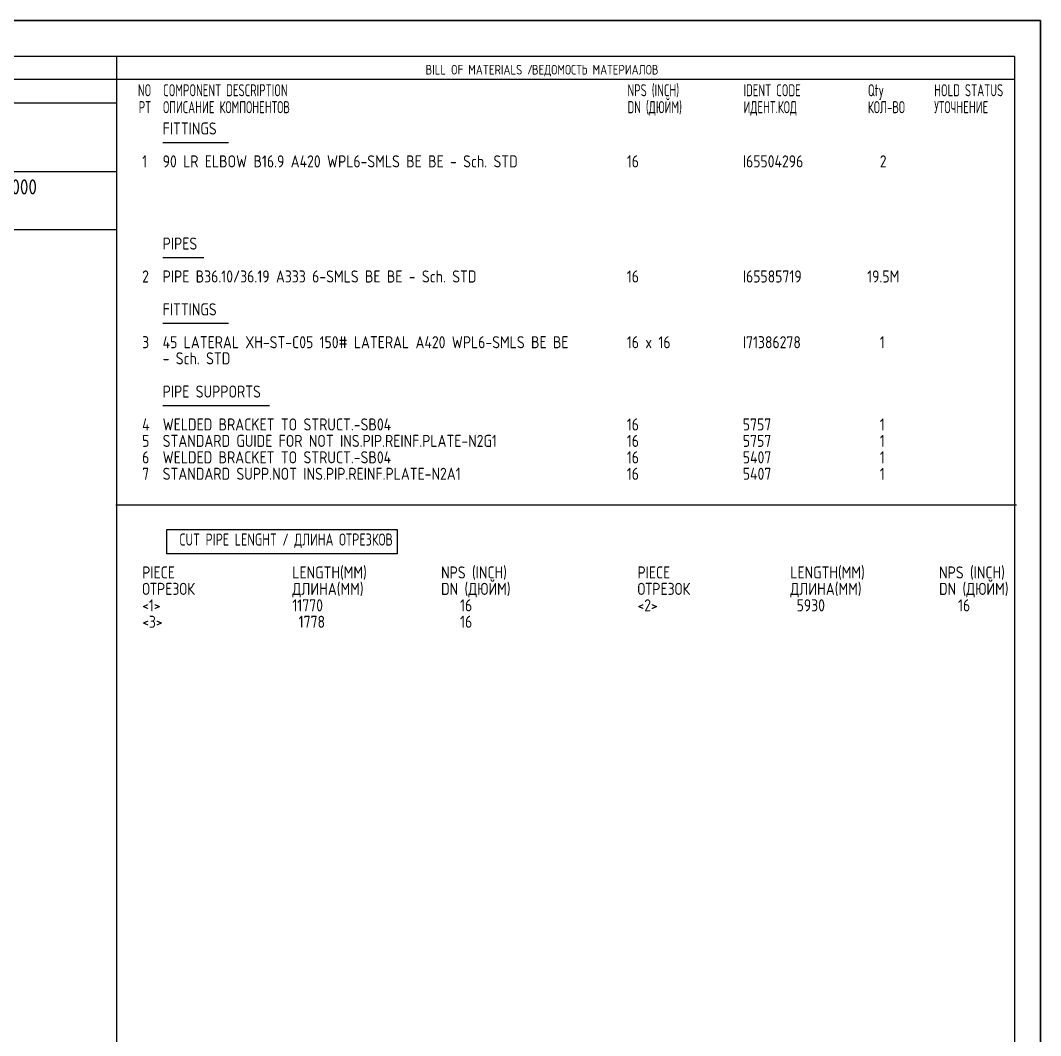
# Model space of a CAD drawing. Extents: x 0 to 594, y 0 to 420.
# Drawn here: x 383 to 594, y 210 to 420 of the extents above; entities that cross this region are included whole.
import ezdxf
from ezdxf.enums import TextEntityAlignment as Align

# ---------------------------------------------------------------- set-up
doc = ezdxf.new("R2010")
doc.units = 0
doc.header["$MEASUREMENT"] = 0
doc.linetypes.add('BORDER_2012_SLN$0$8001.Solid', pattern=[0])
for name, color, linetype in [('BORDER_2012_SLN$0$2', 7, 'Continuous'), ('BORDER_2012_SLN$0$GT_1', 7, 'Continuous'), ('GT_1', 7, 'Continuous')]:
    doc.layers.add(name, color=color, linetype=linetype)
for name, color, linetype, lineweight in [('BORDER_2012_SLN$0$BG_Level_1', 7, 'BORDER_2012_SLN$0$8001.Solid', 25), ('BORDER_2012_SLN$0$Level_1', 7, 'BORDER_2012_SLN$0$8001.Solid', 25), ('BORDER_2012_SLN$0$Level_18', 7, 'BORDER_2012_SLN$0$8001.Solid', 25)]:
    doc.layers.add(name, color=color, linetype=linetype, lineweight=lineweight)
doc.styles.add('BORDER_2012_SLN$0$GOST type A', font='GOST type A')
doc.styles.add('BORDER_2012_SLN$0$HTX1', font='GOSTtypeA.ttf')
doc.styles.add('HTX1', font='GOSTtypeA.ttf')

# ---------------------------------------------------------------- blocks, each defined once
blk = doc.blocks.new('BORDER_2012_SLN')
at = {"layer": 'BORDER_2012_SLN$0$2'}
blk.add_line((162.42, 407.85), (588.6, 407.85), dxfattribs=at)
at = {"layer": 'BORDER_2012_SLN$0$Level_1', "color": 7, "lineweight": -3}
for p, q in [((588.6, 412.5), (25.4, 412.5)), ((402.9, 7.5), (402.9, 412.5)), ((588.6, 412.5), (588.6, 7.5)), ((402.75, 402.9), (188.39, 402.9)), ((402.9, 388.7), (162.37, 388.68)), ((402.9, 376.7), (25.4, 376.7))]:
    blk.add_line(p, q, dxfattribs=at)
at = {"layer": 'BORDER_2012_SLN$0$Level_18', "color": 7, "lineweight": -3, "flags": 128}
blk.add_lwpolyline([(0, 0), (0, 420), (594, 420), (594, 0)], close=True, dxfattribs=at)
at = {"layer": 'BORDER_2012_SLN$0$BG_Level_1', "color": 7, "style": 'BORDER_2012_SLN$0$GOST type A'}
for s, p in [('BILL OF MATERIALS / ', (466.8, 408.8)), ('ВЕДОМОСТЬ МАТЕРИАЛОВ', (488.8, 408.8))]:
    blk.add_text(s, height=2, dxfattribs=at).set_placement(p)
at = {"layer": 'BORDER_2012_SLN$0$GT_1', "style": 'BORDER_2012_SLN$0$HTX1', "width": 0.8}
for s, p in [('NO', (410.06, 404.3)), ('PT', (410.06, 400.8))]:
    blk.add_text(s, height=2.5, dxfattribs=at).set_placement(p, align=Align.RIGHT)
for s, p in [('COMPONENT DESCRIPTION', (412.5, 404.3)), ('NPS (INCH)', (508.56, 404.3)), ('IDENT CODE', (532.56, 404.3)), ('Qty', (558.27, 404.3)), ('HOLD STATUS', (571.99, 404.3)), ('ОПИСАНИЕ КОМПОНЕНТОВ', (412.5, 400.8)), ('DN (ДЮЙМ)', (508.56, 400.8)), ('ИДЕНТ.КОД', (532.56, 400.8)), ('КОЛ-ВО', (558.27, 400.8)), ('УТОЧНЕНИЕ', (571.99, 400.8))]:
    blk.add_text(s, height=2.5, dxfattribs=at).set_placement(p)

msp = doc.modelspace()

# ---------------------------------------------------------------- linework, layer by layer
at = {"layer": 'GT_1', "flags": 128}
for points in [[(0, 0), (594, 0), (594, 420), (0, 420), (0, 0)], [(426.014, 394.704), (412.414, 394.704)], [(420.914, 370.895), (412.414, 370.895)], [(426.014, 357.289), (412.414, 357.289)], [(434.514, 340.282), (412.414, 340.282)], [(402.7, 319.763), (589, 319.763)], [(413.271, 314.718), (460.914, 314.718), (460.914, 309.67), (413.271, 309.67), (413.271, 314.718)]]:
    msp.add_lwpolyline(points, dxfattribs=at)

# ---------------------------------------------------------------- block references
at = {"linetype": 'Continuous'}
msp.add_blockref('BORDER_2012_SLN', (0, 0), dxfattribs=at)

# ---------------------------------------------------------------- texts
at = {"layer": 'GT_1', "style": 'HTX1'}
for s, height, width, p in [('FITTINGS', 2.5, 1.02, (412.414, 396.395)), ('  1', 2.5, 1.02, (405.557, 389.592)), ('90 LR ELBOW B16.9 A420 WPL6-SMLS BE BE - Sch. STD', 2.5, 1.02, (412.414, 389.592)), ('16', 2.5, 1.02, (508.414, 389.592)), ('I65504296', 2.5, 1.02, (532.414, 389.592)), ('  2', 2.5, 1.02, (558.129, 389.592)), ('SLN-2725-4140-25-F-2000', 3.125, 1.02, (345, 384)), ('PIPES', 2.5, 1.02, (412.414, 372.585)), ('  2', 2.5, 1.02, (405.557, 365.782)), ('PIPE B36.10/36.19 A333 6-SMLS BE BE - Sch. STD', 2.5, 1.02, (412.414, 365.782)), ('16', 2.5, 1.02, (508.414, 365.782)), ('I65585719', 2.5, 1.02, (532.414, 365.782)), ('19.5M', 2.5, 1.02, (558.129, 365.782)), ('FITTINGS', 2.5, 1.02, (412.414, 358.98)), ('  3', 2.5, 1.02, (405.557, 352.177)), ('45 LATERAL XH-ST-C05 150# LATERAL A420 WPL6-SMLS BE BE', 2.5, 1.02, (412.414, 352.177)), ('16 x 16', 2.5, 1.02, (508.414, 352.177)), ('I71386278', 2.5, 1.02, (532.414, 352.177)), ('  1', 2.5, 1.02, (558.129, 352.177)), ('- Sch. STD', 2.5, 1.02, (412.414, 348.844)), ('PIPE SUPPORTS', 2.5, 1.02, (412.414, 341.973)), ('  4', 2.5, 1.02, (405.557, 335.17)), ('WELDED BRACKET TO STRUCT.-SB04', 2.5, 1.02, (412.414, 335.17)), ('16', 2.5, 1.02, (508.414, 335.17)), ('5757', 2.5, 1.02, (532.414, 335.17)), ('  1', 2.5, 1.02, (558.129, 335.17)), ('  5', 2.5, 1.02, (405.557, 331.769)), ('STANDARD GUIDE FOR NOT INS.PIP.REINF.PLATE-N2G1', 2.5, 1.02, (412.414, 331.769)), ('16', 2.5, 1.02, (508.414, 331.769)), ('5757', 2.5, 1.02, (532.414, 331.769)), ('  1', 2.5, 1.02, (558.129, 331.769)), ('  6', 2.5, 1.02, (405.557, 328.367)), ('WELDED BRACKET TO STRUCT.-SB04', 2.5, 1.02, (412.414, 328.367)), ('16', 2.5, 1.02, (508.414, 328.367)), ('5407', 2.5, 1.02, (532.414, 328.367)), ('  1', 2.5, 1.02, (558.129, 328.367)), ('  7', 2.5, 1.02, (405.557, 324.966)), ('STANDARD SUPP.NOT INS.PIP.REINF.PLATE-N2A1', 2.5, 1.02, (412.414, 324.966)), ('16', 2.5, 1.02, (508.414, 324.966)), ('5407', 2.5, 1.02, (532.414, 324.966)), ('  1', 2.5, 1.02, (558.129, 324.966)), ('CUT PIPE LENGHT / ДЛИНА ОТРЕЗКОВ', 2.5, 0.9, (415.843, 311.361)), ('  PIECE', 2.5, 1.02, (405.557, 304.558)), ('    LENGTH(MM)', 2.5, 1.02, (434, 304.558)), ('NPS (INCH)', 2.5, 1.02, (470, 304.558)), ('  PIECE', 2.5, 1.02, (508, 304.558)), ('    LENGTH(MM)', 2.5, 1.02, (537, 304.558)), ('NPS (INCH)', 2.5, 1.02, (573, 304.558)), ('    ДЛИНА(MM)', 2.5, 1.02, (434, 301.156)), ('DN (ДЮЙМ)', 2.5, 1.02, (470, 301.156)), ('    ДЛИНА(MM)', 2.5, 1.02, (537, 301.156)), ('DN (ДЮЙМ)', 2.5, 1.02, (573, 301.156)), ('  ОТРЕЗОК', 2.5, 1.02, (405.557, 301.156)), ('  ОТРЕЗОК', 2.5, 1.02, (508, 301.156)), ('  <1>', 2.5, 1.02, (405.557, 297.755)), ('    11770', 2.5, 1.02, (434, 297.755)), ('   16', 2.5, 1.02, (470, 297.755)), ('  <2>', 2.5, 1.02, (508, 297.755)), ('     5930', 2.5, 1.02, (537, 297.755)), ('   16', 2.5, 1.02, (573, 297.755)), ('  <3>', 2.5, 1.02, (405.557, 294.354)), ('     1778', 2.5, 1.02, (434, 294.354)), ('   16', 2.5, 1.02, (470, 294.354))]:
    msp.add_text(s, height=height, dxfattribs=dict(at, width=width)).set_placement(p)

doc.saveas('drawing.dxf')
